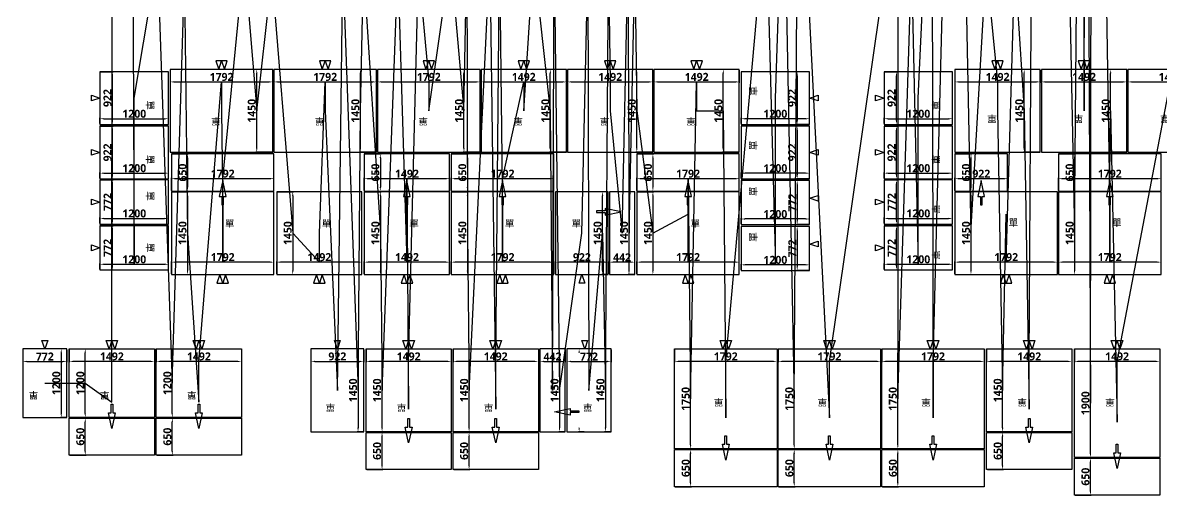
# Model space of a CAD drawing. Header units: millimetres. Extents: x -5961 to 42157, y -1056 to 27874.
# Drawn here: x -5961 to 13947, y -1056 to 7210 of the extents above; entities that cross this region are included whole.
import ezdxf

# ---------------------------------------------------------------- set-up
doc = ezdxf.new("R2010")
doc.units = ezdxf.units.MM
for name, color, linetype in [('ROUTE', 1, 'Continuous'), ('動線', 6, 'Continuous'), ('單層倉', 5, 'Continuous'), ('文字', 7, 'Continuous'), ('標註', 252, 'Continuous')]:
    doc.layers.add(name, color=color, linetype=linetype)
doc.styles.add('新細明體', font='')
doc.styles.add('黑體', font='')
doc.styles.get('新細明體').set_extended_font_data('PMingLiU')
doc.styles.get('黑體').set_extended_font_data('Microsoft JhengHei', bold=True)

msp = doc.modelspace()

# ---------------------------------------------------------------- linework, layer by layer
at = {"layer": 'ROUTE'}
for points in [[(12619, 22045), (12709, 554), (12719, 9140)], [(12519, 17327), (12597, 6175), (12597, 5669), (12619, 13327)], [(12189, 15340), (12432, 3529), (12468, 8194)], [(7299, 12179), (7529, 629), (7581, 8390)], [(6969, 11564), (7199, 2975), (7199, 3262), (7199, 3777), (7199, 4064), (7199, 4579), (7199, 4941), (7199, 5531), (7199, 5893), (7299, 8855)], [(7581, 11564), (8144, 299), (8144, 1286), (9338, 9610)], [(9338, 11282), (9341, 629), (9580, 8194), (9699, 2985), (9699, 3272), (9699, 3787), (9699, 4074), (9699, 4579), (9699, 4941), (9699, 5531), (9699, 5893), (9844, 8994)], [(9942, 8194), (9956, 299), (9956, 1286), (10174, 9610)], [(-1627, 8319), (-1240, 3529), (-775, 3022), (-775, 3529), (-673, 6175), (-673, 5669), (-460, 779), (-364, 8144), (-98, 779), (-58, 5669), (-2, 8144), (292, 3529), (322, 779), (598, 8144), (757, 3022), (757, 3859), (757, 4482), (787, 449), (787, 1286), (960, 8144), (1139, 6175), (1139, 5669), (1519, 8319), (1754, 5669), (1806, 8319), (1814, 3529), (1844, 779), (2206, 8319), (2309, 449), (2309, 1286), (2378, 8319), (2429, 3859), (2429, 3022), (2429, 4482), (2799, 6175), (2799, 5669), (2968, 8319), (3264, 5669), (3303, 779), (3330, 8319), (3425, 779), (3816, 3529), (3920, 8144), (3940, 779), (4178, 3529), (4227, 779), (4282, 8144), (4311, 6175), (4311, 5669), (4518, 3529), (4622, 8144), (4640, 3529), (4744, 8144), (4776, 5669), (5058, 3529), (5673, 3859), (5673, 3022), (5673, 4482), (5717, 629), (5823, 6175), (5823, 5669), (6288, 5669), (6332, 299), (6332, 1286), (6969, 8390)], [(-5575, 904), (-5288, 904), (-4868, 904), (-4403, 574), (-4403, 1286), (-4396, 8319)], [(-4034, 8319), (-4011, 2985), (-4011, 3272), (-4011, 3787), (-4011, 4074), (-4011, 4579), (-4011, 4941), (-4011, 5531), (-4011, 5893), (-3604, 8319), (-3346, 904), (-3139, 7812)], [(-3139, 8319), (-3080, 3529), (-2881, 574), (-2881, 1286), (-2485, 6175), (-2485, 5669), (-2465, 3859), (-2465, 3022), (-2465, 4482), (-2092, 8319), (-1870, 5669), (-1627, 7812)], [(10522, 8194), (10620, 3529), (10884, 8194), (11085, 6175), (11085, 5669), (11173, 779), (11235, 3859), (11235, 3022), (11389, 8194), (11550, 5669), (11638, 449), (11638, 1286), (11676, 8194)], [(12980, 8194), (13047, 3859), (13047, 3022), (13047, 4482), (13062, 5669), (13174, 224), (13174, 1286), (14109, 6175)]]:
    msp.add_lwpolyline(points, dxfattribs=at)
at = {"layer": '動線', "lineweight": -3}
for p, q in [((-2485, 6544), (-2585, 6544)), ((-2585, 6544), (-2535, 6394)), ((-2535, 6394), (-2485, 6544)), ((-2385, 6544), (-2485, 6544)), ((-2485, 6544), (-2435, 6394)), ((-2435, 6394), (-2385, 6544)), ((-673, 6544), (-773, 6544)), ((-773, 6544), (-723, 6394)), ((-723, 6394), (-673, 6544)), ((-573, 6544), (-673, 6544)), ((-673, 6544), (-623, 6394)), ((-623, 6394), (-573, 6544)), ((1139, 6544), (1039, 6544)), ((1039, 6544), (1089, 6394)), ((1089, 6394), (1139, 6544)), ((1239, 6544), (1139, 6544)), ((1139, 6544), (1189, 6394)), ((1189, 6394), (1239, 6544)), ((2799, 6544), (2699, 6544)), ((2699, 6544), (2749, 6394)), ((2749, 6394), (2799, 6544)), ((2899, 6544), (2799, 6544)), ((2799, 6544), (2849, 6394)), ((2849, 6394), (2899, 6544)), ((4311, 6544), (4211, 6544)), ((4211, 6544), (4261, 6394)), ((4261, 6394), (4311, 6544)), ((4411, 6544), (4311, 6544)), ((4311, 6544), (4361, 6394)), ((4361, 6394), (4411, 6544)), ((5823, 6544), (5723, 6544)), ((5723, 6544), (5773, 6394)), ((5773, 6394), (5823, 6544)), ((5923, 6544), (5823, 6544)), ((5823, 6544), (5873, 6394)), ((5873, 6394), (5923, 6544)), ((11085, 6544), (10985, 6544)), ((10985, 6544), (11035, 6394)), ((11035, 6394), (11085, 6544)), ((11185, 6544), (11085, 6544)), ((11085, 6544), (11135, 6394)), ((11135, 6394), (11185, 6544)), ((12597, 6544), (12497, 6544)), ((12497, 6544), (12547, 6394)), ((12547, 6394), (12597, 6544)), ((12697, 6544), (12597, 6544)), ((12597, 6544), (12647, 6394)), ((12647, 6394), (12697, 6544)), ((-4761, 5843), (-4761, 5943)), ((-4761, 5943), (-4611, 5893)), ((-4761, 5843), (-4761, 5943)), ((-4761, 5943), (-4611, 5893)), ((-4611, 5893), (-4761, 5843)), ((-4611, 5893), (-4761, 5843)), ((7799, 5893), (7949, 5943)), ((7799, 5893), (7949, 5943)), ((7949, 5843), (7799, 5893)), ((7949, 5843), (7799, 5893)), ((7949, 5943), (7949, 5843)), ((7949, 5943), (7949, 5843)), ((8949, 5843), (8949, 5943)), ((8949, 5943), (9099, 5893)), ((8949, 5843), (8949, 5943)), ((8949, 5943), (9099, 5893)), ((9099, 5893), (8949, 5843)), ((9099, 5893), (8949, 5843)), ((-4761, 4891), (-4761, 4991)), ((-4761, 4991), (-4611, 4941)), ((-4761, 4891), (-4761, 4991)), ((-4761, 4991), (-4611, 4941)), ((7799, 4941), (7949, 4991)), ((7799, 4941), (7949, 4991)), ((7949, 4991), (7949, 4891)), ((7949, 4991), (7949, 4891)), ((8949, 4891), (8949, 4991)), ((8949, 4991), (9099, 4941)), ((8949, 4891), (8949, 4991)), ((8949, 4991), (9099, 4941)), ((-4611, 4941), (-4761, 4891)), ((-4611, 4941), (-4761, 4891)), ((7949, 4891), (7799, 4941)), ((7949, 4891), (7799, 4941)), ((9099, 4941), (8949, 4891)), ((9099, 4941), (8949, 4891)), ((-2465, 4448), (-2524, 4173)), ((-2406, 4173), (-2465, 4448)), ((757, 4448), (698, 4173)), ((816, 4173), (757, 4448)), ((2429, 4448), (2370, 4173)), ((2488, 4173), (2429, 4448)), ((5673, 4448), (5614, 4173)), ((5732, 4173), (5673, 4448)), ((10800, 4448), (10741, 4173)), ((10859, 4173), (10800, 4448)), ((13047, 4448), (12988, 4173)), ((13106, 4173), (13047, 4448)), ((7799, 4139), (7949, 4189)), ((7799, 4139), (7949, 4189)), ((7949, 4189), (7949, 4089)), ((7949, 4189), (7949, 4089)), ((-4761, 4024), (-4761, 4124)), ((-4761, 4124), (-4611, 4074)), ((-4761, 4024), (-4761, 4124)), ((-4761, 4124), (-4611, 4074)), ((-4611, 4074), (-4761, 4024)), ((-4611, 4074), (-4761, 4024)), ((-2524, 4173), (-2480, 4173)), ((-2480, 4173), (-2480, 4023)), ((-2480, 4023), (-2450, 4023)), ((-2450, 4023), (-2450, 4173)), ((-2450, 4173), (-2406, 4173)), ((698, 4173), (742, 4173)), ((742, 4173), (742, 4023)), ((742, 4023), (772, 4023)), ((772, 4023), (772, 4173)), ((772, 4173), (816, 4173)), ((2370, 4173), (2414, 4173)), ((2414, 4173), (2414, 4023)), ((2414, 4023), (2444, 4023)), ((2444, 4023), (2444, 4173)), ((2444, 4173), (2488, 4173)), ((5614, 4173), (5658, 4173)), ((5658, 4173), (5658, 4023)), ((5658, 4023), (5688, 4023)), ((5688, 4023), (5688, 4173)), ((5688, 4173), (5732, 4173)), ((7949, 4089), (7799, 4139)), ((7949, 4089), (7799, 4139)), ((8949, 4024), (8949, 4124)), ((8949, 4124), (9099, 4074)), ((8949, 4024), (8949, 4124)), ((8949, 4124), (9099, 4074)), ((9099, 4074), (8949, 4024)), ((9099, 4074), (8949, 4024)), ((10741, 4173), (10785, 4173)), ((10785, 4173), (10785, 4023)), ((10785, 4023), (10815, 4023)), ((10815, 4023), (10815, 4173)), ((10815, 4173), (10859, 4173)), ((12988, 4173), (13032, 4173)), ((13032, 4173), (13032, 4023)), ((13032, 4023), (13062, 4023)), ((13062, 4023), (13062, 4173)), ((13062, 4173), (13106, 4173)), ((4222, 3919), (4072, 3919)), ((4072, 3919), (4072, 3889)), ((4072, 3889), (4222, 3889)), ((4497, 3904), (4222, 3962)), ((4222, 3962), (4222, 3919)), ((4222, 3845), (4497, 3904)), ((4222, 3889), (4222, 3845)), ((7799, 3337), (7949, 3387)), ((7799, 3337), (7949, 3387)), ((7949, 3387), (7949, 3287)), ((7949, 3387), (7949, 3287)), ((-4761, 3222), (-4761, 3322)), ((-4761, 3322), (-4611, 3272)), ((-4761, 3222), (-4761, 3322)), ((-4761, 3322), (-4611, 3272)), ((-4611, 3272), (-4761, 3222)), ((-4611, 3272), (-4761, 3222)), ((7949, 3287), (7799, 3337)), ((7949, 3287), (7799, 3337)), ((8949, 3222), (8949, 3322)), ((8949, 3322), (9099, 3272)), ((8949, 3222), (8949, 3322)), ((8949, 3322), (9099, 3272)), ((9099, 3272), (8949, 3222)), ((9099, 3272), (8949, 3222)), ((-2515, 2804), (-2565, 2654)), ((-2465, 2654), (-2515, 2804)), ((-2415, 2804), (-2465, 2654)), ((-2365, 2654), (-2415, 2804)), ((-825, 2804), (-875, 2654)), ((-775, 2654), (-825, 2804)), ((-725, 2804), (-775, 2654)), ((-675, 2654), (-725, 2804)), ((707, 2804), (657, 2654)), ((757, 2654), (707, 2804)), ((807, 2804), (757, 2654)), ((857, 2654), (807, 2804)), ((2379, 2804), (2329, 2654)), ((2429, 2654), (2379, 2804)), ((2479, 2804), (2429, 2654)), ((2529, 2654), (2479, 2804)), ((3766, 2654), (3816, 2804)), ((3766, 2654), (3816, 2804)), ((3816, 2804), (3866, 2654)), ((3816, 2804), (3866, 2654)), ((5623, 2804), (5573, 2654)), ((5673, 2654), (5623, 2804)), ((5723, 2804), (5673, 2654)), ((5773, 2654), (5723, 2804)), ((11185, 2804), (11135, 2654)), ((11235, 2654), (11185, 2804)), ((11285, 2804), (11235, 2654)), ((11335, 2654), (11285, 2804)), ((12997, 2804), (12947, 2654)), ((13047, 2654), (12997, 2804)), ((13097, 2804), (13047, 2654)), ((13147, 2654), (13097, 2804)), ((-2565, 2654), (-2465, 2654)), ((-2465, 2654), (-2365, 2654)), ((-875, 2654), (-775, 2654)), ((-775, 2654), (-675, 2654)), ((657, 2654), (757, 2654)), ((757, 2654), (857, 2654)), ((2329, 2654), (2429, 2654)), ((2429, 2654), (2529, 2654)), ((3866, 2654), (3766, 2654)), ((3866, 2654), (3766, 2654)), ((5573, 2654), (5673, 2654)), ((5673, 2654), (5773, 2654)), ((11135, 2654), (11235, 2654)), ((11235, 2654), (11335, 2654)), ((12947, 2654), (13047, 2654)), ((13047, 2654), (13147, 2654)), ((-5575, 1504), (-5625, 1654)), ((-5625, 1654), (-5525, 1654)), ((-5575, 1504), (-5625, 1654)), ((-5625, 1654), (-5525, 1654)), ((-5525, 1654), (-5575, 1504)), ((-5525, 1654), (-5575, 1504)), ((-4453, 1504), (-4503, 1654)), ((-4503, 1654), (-4403, 1654)), ((-4403, 1654), (-4453, 1504)), ((-4353, 1504), (-4403, 1654)), ((-4403, 1654), (-4303, 1654)), ((-4303, 1654), (-4353, 1504)), ((-2931, 1504), (-2981, 1654)), ((-2981, 1654), (-2881, 1654)), ((-2881, 1654), (-2931, 1504)), ((-2831, 1504), (-2881, 1654)), ((-2881, 1654), (-2781, 1654)), ((-2781, 1654), (-2831, 1504)), ((-460, 1504), (-510, 1654)), ((-510, 1654), (-410, 1654)), ((-460, 1504), (-510, 1654)), ((-510, 1654), (-410, 1654)), ((-410, 1654), (-460, 1504)), ((-410, 1654), (-460, 1504)), ((737, 1504), (687, 1654)), ((687, 1654), (787, 1654)), ((787, 1654), (737, 1504)), ((837, 1504), (787, 1654)), ((787, 1654), (887, 1654)), ((887, 1654), (837, 1504)), ((2259, 1504), (2209, 1654)), ((2209, 1654), (2309, 1654)), ((2309, 1654), (2259, 1504)), ((2359, 1504), (2309, 1654)), ((2309, 1654), (2409, 1654)), ((2409, 1654), (2359, 1504)), ((3865, 1504), (3815, 1654)), ((3815, 1654), (3915, 1654)), ((3865, 1504), (3815, 1654)), ((3815, 1654), (3915, 1654)), ((3915, 1654), (3865, 1504)), ((3915, 1654), (3865, 1504)), ((6282, 1504), (6232, 1654)), ((6232, 1654), (6332, 1654)), ((6332, 1654), (6282, 1504)), ((6382, 1504), (6332, 1654)), ((6332, 1654), (6432, 1654)), ((6432, 1654), (6382, 1504)), ((8094, 1504), (8044, 1654)), ((8044, 1654), (8144, 1654)), ((8144, 1654), (8094, 1504)), ((8194, 1504), (8144, 1654)), ((8144, 1654), (8244, 1654)), ((8244, 1654), (8194, 1504)), ((9906, 1504), (9856, 1654)), ((9856, 1654), (9956, 1654)), ((9956, 1654), (9906, 1504)), ((10006, 1504), (9956, 1654)), ((9956, 1654), (10056, 1654)), ((10056, 1654), (10006, 1504)), ((11588, 1504), (11538, 1654)), ((11538, 1654), (11638, 1654)), ((11638, 1654), (11588, 1504)), ((11688, 1504), (11638, 1654)), ((11638, 1654), (11738, 1654)), ((11738, 1654), (11688, 1504)), ((13124, 1504), (13074, 1654)), ((13074, 1654), (13174, 1654)), ((13174, 1654), (13124, 1504)), ((13224, 1504), (13174, 1654)), ((13174, 1654), (13274, 1654)), ((13274, 1654), (13224, 1504)), ((-4418, 385), (-4418, 535)), ((-4418, 535), (-4388, 535)), ((-4388, 535), (-4388, 385)), ((-2896, 385), (-2896, 535)), ((-2896, 535), (-2866, 535)), ((-2866, 535), (-2866, 385)), ((3335, 404), (3610, 463)), ((3610, 345), (3335, 404)), ((3610, 463), (3610, 419)), ((3610, 419), (3760, 419)), ((3760, 419), (3760, 389)), ((-4403, 110), (-4462, 385)), ((-4462, 385), (-4418, 385)), ((-4344, 385), (-4403, 110)), ((-4388, 385), (-4344, 385)), ((-2881, 110), (-2940, 385)), ((-2940, 385), (-2896, 385)), ((-2822, 385), (-2881, 110)), ((-2866, 385), (-2822, 385)), ((772, 135), (772, 285)), ((772, 285), (802, 285)), ((802, 285), (802, 135)), ((2294, 135), (2294, 285)), ((2294, 285), (2324, 285)), ((2324, 285), (2324, 135)), ((3760, 389), (3610, 389)), ((3610, 389), (3610, 345)), ((11623, 135), (11623, 285)), ((11623, 285), (11653, 285)), ((11653, 285), (11653, 135)), ((787, -140), (728, 135)), ((728, 135), (772, 135)), ((846, 135), (787, -140)), ((802, 135), (846, 135)), ((2309, -140), (2250, 135)), ((2250, 135), (2294, 135)), ((2368, 135), (2309, -140)), ((2324, 135), (2368, 135)), ((11638, -140), (11580, 135)), ((11580, 135), (11623, 135)), ((11697, 135), (11638, -140)), ((11653, 135), (11697, 135)), ((6332, -440), (6274, -165)), ((6274, -165), (6317, -165)), ((6317, -165), (6317, -15)), ((6317, -15), (6347, -15)), ((6391, -165), (6332, -440)), ((6347, -15), (6347, -165)), ((6347, -165), (6391, -165)), ((8144, -440), (8086, -165)), ((8086, -165), (8129, -165)), ((8129, -165), (8129, -15)), ((8129, -15), (8159, -15)), ((8203, -165), (8144, -440)), ((8159, -15), (8159, -165)), ((8159, -165), (8203, -165)), ((9956, -440), (9898, -165)), ((9898, -165), (9941, -165)), ((9941, -165), (9941, -15)), ((9941, -15), (9971, -15)), ((10015, -165), (9956, -440)), ((9971, -15), (9971, -165)), ((9971, -165), (10015, -165)), ((13159, -315), (13159, -165)), ((13159, -165), (13189, -165)), ((13189, -165), (13189, -315)), ((13174, -590), (13115, -315)), ((13115, -315), (13159, -315)), ((13233, -315), (13174, -590)), ((13189, -315), (13233, -315))]:
    msp.add_line(p, q, dxfattribs=at)
at = {"layer": '單層倉'}
for p, q in [((-1589, 6394), (-3381, 6394)), ((-3381, 6394), (-3381, 4944)), ((-1589, 4944), (-1589, 6394)), ((223, 6394), (-1569, 6394)), ((-1569, 6394), (-1569, 4944)), ((223, 4944), (223, 6394)), ((2035, 6394), (243, 6394)), ((243, 6394), (243, 4944)), ((2035, 4944), (2035, 6394)), ((3545, 6394), (2053, 6394)), ((2053, 6394), (2053, 4944)), ((3545, 4944), (3545, 6394)), ((5057, 6394), (3565, 6394)), ((3565, 6394), (3565, 4944)), ((5057, 4944), (5057, 6394)), ((6569, 6394), (5077, 6394)), ((5077, 6394), (5077, 4944)), ((6569, 4944), (6569, 6394)), ((11831, 6394), (10339, 6394)), ((10339, 6394), (10339, 4944)), ((11831, 4944), (11831, 6394)), ((13343, 6394), (11851, 6394)), ((11851, 6394), (11851, 4944)), ((13343, 4944), (13343, 6394)), ((14855, 6394), (13363, 6394)), ((13363, 6394), (13363, 4944)), ((-4611, 6354), (-4611, 5432)), ((-3411, 6354), (-4611, 6354)), ((-3411, 5432), (-3411, 6354)), ((7799, 6354), (6599, 6354)), ((6599, 6354), (6599, 5432)), ((7799, 5432), (7799, 6354)), ((9099, 6354), (9099, 5432)), ((10299, 6354), (9099, 6354)), ((10299, 5432), (10299, 6354)), ((-4611, 5432), (-3411, 5432)), ((-4611, 5402), (-4611, 4480)), ((-3411, 5402), (-4611, 5402)), ((-3411, 4480), (-3411, 5402)), ((6599, 5432), (7799, 5432)), ((7799, 5402), (6599, 5402)), ((6599, 5402), (6599, 4480)), ((7799, 4480), (7799, 5402)), ((9099, 5432), (10299, 5432)), ((9099, 5402), (9099, 4480)), ((10299, 5402), (9099, 5402)), ((10299, 4480), (10299, 5402)), ((-3381, 4944), (-1589, 4944)), ((-1569, 4914), (-3361, 4914)), ((-3361, 4914), (-3361, 4264)), ((-1569, 4944), (223, 4944)), ((-1569, 4264), (-1569, 4914)), ((1503, 4914), (11, 4914)), ((11, 4914), (11, 4264)), ((243, 4944), (2035, 4944)), ((1503, 4264), (1503, 4914)), ((3325, 4914), (1533, 4914)), ((1533, 4914), (1533, 4264)), ((2053, 4944), (3545, 4944)), ((3325, 4264), (3325, 4914)), ((3565, 4944), (5057, 4944)), ((6569, 4914), (4777, 4914)), ((4777, 4914), (4777, 4264)), ((5077, 4944), (6569, 4944)), ((6569, 4264), (6569, 4914)), ((10339, 4944), (11831, 4944)), ((11261, 4914), (10339, 4914)), ((10339, 4914), (10339, 4264)), ((11261, 4264), (11261, 4914)), ((11851, 4944), (13343, 4944)), ((13943, 4914), (12151, 4914)), ((12151, 4914), (12151, 4264)), ((13363, 4944), (14855, 4944)), ((13943, 4264), (13943, 4914)), ((-4611, 4480), (-3411, 4480)), ((-4611, 4460), (-4611, 3688)), ((-3411, 4460), (-4611, 4460)), ((-3411, 3688), (-3411, 4460)), ((6599, 4480), (7799, 4480)), ((7799, 4450), (6599, 4450)), ((6599, 4450), (6599, 3678)), ((7799, 3678), (7799, 4450)), ((9099, 4480), (10299, 4480)), ((9099, 4460), (9099, 3688)), ((10299, 4460), (9099, 4460)), ((10299, 3688), (10299, 4460)), ((-3361, 4264), (-1569, 4264)), ((-1569, 4254), (-3361, 4254)), ((-3361, 4254), (-3361, 2804)), ((-1569, 2804), (-1569, 4254)), ((-29, 4254), (-1521, 4254)), ((-1521, 4254), (-1521, 2804)), ((-29, 2804), (-29, 4254)), ((11, 4264), (1503, 4264)), ((1503, 4254), (11, 4254)), ((11, 4254), (11, 2804)), ((1503, 2804), (1503, 4254)), ((1533, 4264), (3325, 4264)), ((3325, 4254), (1533, 4254)), ((1533, 4254), (1533, 2804)), ((3325, 2804), (3325, 4254)), ((4277, 4254), (3355, 4254)), ((3355, 4254), (3355, 2804)), ((4277, 2804), (4277, 4254)), ((4739, 4254), (4297, 4254)), ((4297, 4254), (4297, 2804)), ((4739, 2804), (4739, 4254)), ((4777, 4264), (6569, 4264)), ((6569, 4254), (4777, 4254)), ((4777, 4254), (4777, 2804)), ((6569, 2804), (6569, 4254)), ((10339, 4264), (11261, 4264)), ((12131, 4254), (10339, 4254)), ((10339, 4254), (10339, 2804)), ((12131, 2804), (12131, 4254)), ((12151, 4264), (13943, 4264)), ((13943, 4254), (12151, 4254)), ((12151, 4254), (12151, 2804)), ((13943, 2804), (13943, 4254)), ((-4611, 3688), (-3411, 3688)), ((-4611, 3658), (-4611, 2886)), ((-3411, 3658), (-4611, 3658)), ((-3411, 2886), (-3411, 3658)), ((6599, 3678), (7799, 3678)), ((7799, 3648), (6599, 3648)), ((6599, 3648), (6599, 2876)), ((7799, 2876), (7799, 3648)), ((9099, 3688), (10299, 3688)), ((9099, 3658), (9099, 2886)), ((10299, 3658), (9099, 3658)), ((10299, 2886), (10299, 3658)), ((-4611, 2886), (-3411, 2886)), ((-3361, 2804), (-1569, 2804)), ((-1521, 2804), (-29, 2804)), ((11, 2804), (1503, 2804)), ((1533, 2804), (3325, 2804)), ((3355, 2804), (4277, 2804)), ((4297, 2804), (4739, 2804)), ((4777, 2804), (6569, 2804)), ((6599, 2876), (7799, 2876)), ((9099, 2886), (10299, 2886)), ((10339, 2804), (12131, 2804)), ((12151, 2804), (13943, 2804)), ((-5189, 1504), (-5961, 1504)), ((-5961, 1504), (-5961, 304)), ((-5189, 304), (-5189, 1504)), ((-5149, 1504), (-3657, 1504)), ((-5149, 304), (-5149, 1504)), ((-3657, 1504), (-3657, 304)), ((-3627, 1504), (-2135, 1504)), ((-3627, 304), (-3627, 1504)), ((-2135, 1504), (-2135, 304)), ((1, 1504), (-921, 1504)), ((-921, 1504), (-921, 54)), ((1, 54), (1, 1504)), ((41, 1504), (1533, 1504)), ((41, 54), (41, 1504)), ((1533, 1504), (1533, 54)), ((1563, 1504), (3055, 1504)), ((1563, 54), (1563, 1504)), ((3055, 1504), (3055, 54)), ((3524, 1504), (3082, 1504)), ((3082, 1504), (3082, 54)), ((3524, 54), (3524, 1504)), ((4326, 1504), (3554, 1504)), ((3554, 1504), (3554, 54)), ((4326, 54), (4326, 1504)), ((5436, 1504), (7228, 1504)), ((5436, -246), (5436, 1504)), ((7228, 1504), (7228, -246)), ((7248, 1504), (9040, 1504)), ((7248, -246), (7248, 1504)), ((9040, 1504), (9040, -246)), ((9060, 1504), (10852, 1504)), ((9060, -246), (9060, 1504)), ((10852, 1504), (10852, -246)), ((10892, 1504), (12384, 1504)), ((10892, 54), (10892, 1504)), ((12384, 1504), (12384, 54)), ((12428, 1504), (13920, 1504)), ((12428, -396), (12428, 1504)), ((13920, 1504), (13920, -396)), ((-5961, 304), (-5189, 304)), ((-3657, 304), (-5149, 304)), ((-5149, 294), (-3657, 294)), ((-5149, -356), (-5149, 294)), ((-3657, 294), (-3657, -356)), ((-2135, 304), (-3627, 304)), ((-3627, 294), (-2135, 294)), ((-3627, -356), (-3627, 294)), ((-2135, 294), (-2135, -356)), ((-921, 54), (1, 54)), ((1533, 54), (41, 54)), ((41, 44), (1533, 44)), ((41, -606), (41, 44)), ((1533, 44), (1533, -606)), ((3055, 54), (1563, 54)), ((1563, 44), (3055, 44)), ((1563, -606), (1563, 44)), ((3055, 44), (3055, -606)), ((3082, 54), (3524, 54)), ((3554, 54), (4326, 54)), ((12384, 54), (10892, 54)), ((10892, 44), (12384, 44)), ((10892, -606), (10892, 44)), ((12384, 44), (12384, -606)), ((-3657, -356), (-5149, -356)), ((-2135, -356), (-3627, -356)), ((7228, -246), (5436, -246)), ((5436, -256), (7228, -256)), ((5436, -906), (5436, -256)), ((7228, -256), (7228, -906)), ((9040, -246), (7248, -246)), ((7248, -256), (9040, -256)), ((7248, -906), (7248, -256)), ((9040, -256), (9040, -906)), ((10852, -246), (9060, -246)), ((9060, -256), (10852, -256)), ((9060, -906), (9060, -256)), ((10852, -256), (10852, -906)), ((13920, -396), (12428, -396)), ((12428, -406), (13920, -406)), ((12428, -1056), (12428, -406)), ((13920, -406), (13920, -1056)), ((1533, -606), (41, -606)), ((3055, -606), (1563, -606)), ((12384, -606), (10892, -606)), ((7228, -906), (5436, -906)), ((9040, -906), (7248, -906)), ((10852, -906), (9060, -906)), ((13920, -1056), (12428, -1056))]:
    msp.add_line(p, q, dxfattribs=at)
at = {"layer": '標註', "color": 251}
for p, q in [((-3381, 6380), (-3381, 6161)), ((-1603, 6394), (-1884, 6394)), ((-1589, 6380), (-1589, 6161)), ((-1569, 6380), (-1569, 6161)), ((209, 6394), (-72, 6394)), ((223, 6380), (223, 6161)), ((243, 6380), (243, 6161)), ((2021, 6394), (1740, 6394)), ((2035, 6380), (2035, 6161)), ((2053, 6380), (2053, 6161)), ((3531, 6394), (3250, 6394)), ((3545, 6380), (3545, 6161)), ((3565, 6380), (3565, 6161)), ((5043, 6394), (4762, 6394)), ((5057, 6380), (5057, 6161)), ((5077, 6380), (5077, 6161)), ((6555, 6394), (6274, 6394)), ((6569, 6380), (6569, 6161)), ((10339, 6380), (10339, 6161)), ((11817, 6394), (11536, 6394)), ((11831, 6380), (11831, 6161)), ((11851, 6380), (11851, 6161)), ((13329, 6394), (13048, 6394)), ((13343, 6380), (13343, 6161)), ((13363, 6380), (13363, 6161)), ((-4597, 6354), (-4378, 6354)), ((-4597, 6354), (-4378, 6354)), ((-4392, 5502), (-4392, 6284)), ((-4392, 5502), (-4392, 6284)), ((-3311, 6175), (-1659, 6175)), ((-1870, 5014), (-1870, 6324)), ((-1499, 6175), (153, 6175)), ((-58, 5014), (-58, 6324)), ((313, 6175), (1965, 6175)), ((1754, 5014), (1754, 6324)), ((2123, 6175), (3475, 6175)), ((3264, 5014), (3264, 6324)), ((3635, 6175), (4987, 6175)), ((4776, 5014), (4776, 6324)), ((5147, 6175), (6499, 6175)), ((6288, 5014), (6288, 6324)), ((7785, 6354), (7567, 6354)), ((7785, 6354), (7567, 6354)), ((7581, 6284), (7581, 5502)), ((7581, 6284), (7581, 5502)), ((9113, 6354), (9332, 6354)), ((9113, 6354), (9332, 6354)), ((9318, 5502), (9318, 6284)), ((9318, 5502), (9318, 6284)), ((10409, 6175), (11761, 6175)), ((11550, 5014), (11550, 6324)), ((11921, 6175), (13273, 6175)), ((13062, 5014), (13062, 6324)), ((13433, 6175), (14785, 6175)), ((-4611, 5446), (-4611, 5545)), ((-4597, 5432), (-4378, 5432)), ((-4597, 5432), (-4378, 5432)), ((-4597, 5402), (-4378, 5402)), ((-4597, 5402), (-4378, 5402)), ((-4541, 5531), (-3481, 5531)), ((-3411, 5446), (-3411, 5545)), ((6599, 5446), (6599, 5545)), ((6599, 5446), (6599, 5545)), ((7729, 5531), (6669, 5531)), ((7729, 5531), (6669, 5531)), ((7785, 5432), (7567, 5432)), ((7785, 5432), (7567, 5432)), ((7785, 5402), (7567, 5402)), ((7785, 5402), (7567, 5402)), ((7799, 5446), (7799, 5545)), ((7799, 5446), (7799, 5545)), ((9099, 5446), (9099, 5545)), ((9113, 5432), (9332, 5432)), ((9113, 5432), (9332, 5432)), ((9113, 5402), (9332, 5402)), ((9113, 5402), (9332, 5402)), ((9169, 5531), (10229, 5531)), ((10299, 5446), (10299, 5545)), ((-4392, 4550), (-4392, 5332)), ((-4392, 4550), (-4392, 5332)), ((7581, 5332), (7581, 4550)), ((7581, 5332), (7581, 4550)), ((9318, 4550), (9318, 5332)), ((9318, 4550), (9318, 5332)), ((-3347, 4914), (-3066, 4914)), ((-3080, 4844), (-3080, 4334)), ((-1603, 4944), (-1884, 4944)), ((209, 4944), (-72, 4944)), ((25, 4914), (306, 4914)), ((292, 4844), (292, 4334)), ((1547, 4914), (1828, 4914)), ((2021, 4944), (1740, 4944)), ((1814, 4844), (1814, 4334)), ((3531, 4944), (3250, 4944)), ((5043, 4944), (4762, 4944)), ((4791, 4914), (5072, 4914)), ((5058, 4844), (5058, 4334)), ((6555, 4944), (6274, 4944)), ((10353, 4914), (10634, 4914)), ((10620, 4844), (10620, 4334)), ((11817, 4944), (11536, 4944)), ((12165, 4914), (12446, 4914)), ((12432, 4844), (12432, 4334)), ((13329, 4944), (13048, 4944)), ((-4611, 4494), (-4611, 4593)), ((-4541, 4579), (-3481, 4579)), ((-3411, 4494), (-3411, 4593)), ((6599, 4494), (6599, 4593)), ((6599, 4494), (6599, 4593)), ((7729, 4579), (6669, 4579)), ((7729, 4579), (6669, 4579)), ((7799, 4494), (7799, 4593)), ((7799, 4494), (7799, 4593)), ((9099, 4494), (9099, 4593)), ((9169, 4579), (10229, 4579)), ((10299, 4494), (10299, 4593)), ((-4597, 4480), (-4378, 4480)), ((-4597, 4480), (-4378, 4480)), ((-4597, 4460), (-4378, 4460)), ((-4597, 4460), (-4378, 4460)), ((-4392, 3758), (-4392, 4390)), ((-4392, 3758), (-4392, 4390)), ((-3361, 4278), (-3361, 4496)), ((-1639, 4482), (-3291, 4482)), ((-1569, 4278), (-1569, 4496)), ((11, 4278), (11, 4496)), ((1433, 4482), (81, 4482)), ((1503, 4278), (1503, 4496)), ((1533, 4278), (1533, 4496)), ((3255, 4482), (1603, 4482)), ((3325, 4278), (3325, 4496)), ((4777, 4278), (4777, 4496)), ((6499, 4482), (4847, 4482)), ((6569, 4278), (6569, 4496)), ((7785, 4480), (7567, 4480)), ((7785, 4480), (7567, 4480)), ((7785, 4450), (7567, 4450)), ((7785, 4450), (7567, 4450)), ((9113, 4480), (9332, 4480)), ((9113, 4480), (9332, 4480)), ((9113, 4460), (9332, 4460)), ((9113, 4460), (9332, 4460)), ((9318, 3758), (9318, 4390)), ((9318, 3758), (9318, 4390)), ((10339, 4278), (10339, 4496)), ((11191, 4482), (10409, 4482)), ((11261, 4278), (11261, 4496)), ((12151, 4278), (12151, 4496)), ((13873, 4482), (12221, 4482)), ((13943, 4278), (13943, 4496)), ((-3347, 4264), (-3066, 4264)), ((-3347, 4254), (-3066, 4254)), ((-3080, 4184), (-3080, 2874)), ((-1507, 4254), (-1226, 4254)), ((-1240, 4184), (-1240, 2874)), ((25, 4264), (306, 4264)), ((25, 4254), (306, 4254)), ((292, 4184), (292, 2874)), ((1547, 4264), (1828, 4264)), ((1547, 4254), (1828, 4254)), ((1814, 4184), (1814, 2874)), ((4263, 4254), (4164, 4254)), ((4178, 2874), (4178, 4184)), ((4725, 4254), (4626, 4254)), ((4640, 2874), (4640, 4184)), ((4791, 4264), (5072, 4264)), ((4791, 4254), (5072, 4254)), ((5058, 4184), (5058, 2874)), ((7581, 4380), (7581, 3748)), ((7581, 4380), (7581, 3748)), ((10353, 4264), (10634, 4264)), ((10353, 4254), (10634, 4254)), ((10620, 4184), (10620, 2874)), ((12165, 4264), (12446, 4264)), ((12165, 4254), (12446, 4254)), ((12432, 4184), (12432, 2874)), ((-4611, 3702), (-4611, 3801)), ((-4541, 3787), (-3481, 3787)), ((-3411, 3702), (-3411, 3801)), ((6599, 3692), (6599, 3791)), ((6599, 3692), (6599, 3791)), ((7799, 3692), (7799, 3791)), ((7799, 3692), (7799, 3791)), ((9099, 3702), (9099, 3801)), ((9169, 3787), (10229, 3787)), ((10299, 3702), (10299, 3801)), ((-4597, 3688), (-4378, 3688)), ((-4597, 3688), (-4378, 3688)), ((-4597, 3658), (-4378, 3658)), ((-4597, 3658), (-4378, 3658)), ((-4392, 2956), (-4392, 3588)), ((-4392, 2956), (-4392, 3588)), ((7729, 3777), (6669, 3777)), ((7729, 3777), (6669, 3777)), ((7785, 3678), (7567, 3678)), ((7785, 3678), (7567, 3678)), ((7785, 3648), (7567, 3648)), ((7785, 3648), (7567, 3648)), ((9113, 3688), (9332, 3688)), ((9113, 3688), (9332, 3688)), ((9113, 3658), (9332, 3658)), ((9113, 3658), (9332, 3658)), ((9318, 2956), (9318, 3588)), ((9318, 2956), (9318, 3588)), ((7581, 3578), (7581, 2946)), ((7581, 3578), (7581, 2946)), ((-4611, 2900), (-4611, 2999)), ((-3411, 2900), (-3411, 2999)), ((-3361, 2818), (-3361, 3036)), ((-1639, 3022), (-3291, 3022)), ((-1569, 2818), (-1569, 3036)), ((-1521, 2818), (-1521, 3036)), ((-99, 3022), (-1451, 3022)), ((-29, 2818), (-29, 3036)), ((11, 2818), (11, 3036)), ((1433, 3022), (81, 3022)), ((1503, 2818), (1503, 3036)), ((1533, 2818), (1533, 3036)), ((3255, 3022), (1603, 3022)), ((3325, 2818), (3325, 3036)), ((3355, 2818), (3355, 3036)), ((3355, 2818), (3355, 3036)), ((4207, 3022), (3425, 3022)), ((4207, 3022), (3425, 3022)), ((4277, 2818), (4277, 3036)), ((4277, 2818), (4277, 3036)), ((4297, 2818), (4297, 3036)), ((4297, 2818), (4297, 3036)), ((4669, 3022), (4367, 3022)), ((4669, 3022), (4367, 3022)), ((4739, 2818), (4739, 3036)), ((4739, 2818), (4739, 3036)), ((4777, 2818), (4777, 3036)), ((6499, 3022), (4847, 3022)), ((6569, 2818), (6569, 3036)), ((6599, 2890), (6599, 2989)), ((6599, 2890), (6599, 2989)), ((7799, 2890), (7799, 2989)), ((7799, 2890), (7799, 2989)), ((9099, 2900), (9099, 2999)), ((10299, 2900), (10299, 2999)), ((10339, 2818), (10339, 3036)), ((12061, 3022), (10409, 3022)), ((12131, 2818), (12131, 3036)), ((12151, 2818), (12151, 3036)), ((13873, 3022), (12221, 3022)), ((13943, 2818), (13943, 3036)), ((-4597, 2886), (-4378, 2886)), ((-4597, 2886), (-4378, 2886)), ((-4541, 2985), (-3481, 2985)), ((-3347, 2804), (-3066, 2804)), ((-1507, 2804), (-1226, 2804)), ((25, 2804), (306, 2804)), ((1547, 2804), (1828, 2804)), ((4263, 2804), (4164, 2804)), ((4725, 2804), (4626, 2804)), ((4791, 2804), (5072, 2804)), ((7729, 2975), (6669, 2975)), ((7729, 2975), (6669, 2975)), ((7785, 2876), (7567, 2876)), ((7785, 2876), (7567, 2876)), ((9113, 2886), (9332, 2886)), ((9113, 2886), (9332, 2886)), ((9169, 2985), (10229, 2985)), ((10353, 2804), (10634, 2804)), ((12165, 2804), (12446, 2804)), ((-5961, 1490), (-5961, 1272)), ((-5961, 1490), (-5961, 1272)), ((-5203, 1504), (-5302, 1504)), ((-5203, 1504), (-5302, 1504)), ((-5288, 1434), (-5288, 374)), ((-5288, 1434), (-5288, 374)), ((-5189, 1490), (-5189, 1272)), ((-5189, 1490), (-5189, 1272)), ((-5149, 1490), (-5149, 1272)), ((-5135, 1504), (-4854, 1504)), ((-4868, 374), (-4868, 1434)), ((-3657, 1490), (-3657, 1272)), ((-3627, 1490), (-3627, 1272)), ((-3613, 1504), (-3332, 1504)), ((-3346, 374), (-3346, 1434)), ((-2135, 1490), (-2135, 1272)), ((-921, 1490), (-921, 1272)), ((-921, 1490), (-921, 1272)), ((-13, 1504), (-112, 1504)), ((-13, 1504), (-112, 1504)), ((-98, 1434), (-98, 124)), ((-98, 1434), (-98, 124)), ((1, 1490), (1, 1272)), ((1, 1490), (1, 1272)), ((41, 1490), (41, 1272)), ((55, 1504), (336, 1504)), ((322, 124), (322, 1434)), ((1533, 1490), (1533, 1272)), ((1563, 1490), (1563, 1272)), ((1577, 1504), (1858, 1504)), ((1844, 124), (1844, 1434)), ((3055, 1490), (3055, 1272)), ((3082, 1490), (3082, 1272)), ((3082, 1490), (3082, 1272)), ((3510, 1504), (3411, 1504)), ((3425, 1434), (3425, 124)), ((3524, 1490), (3524, 1272)), ((3524, 1490), (3524, 1272)), ((3554, 1490), (3554, 1272)), ((3554, 1490), (3554, 1272)), ((3853, 1504), (3754, 1504)), ((4312, 1504), (4213, 1504)), ((4312, 1504), (4213, 1504)), ((4227, 1434), (4227, 124)), ((4227, 1434), (4227, 124)), ((4326, 1490), (4326, 1272)), ((4326, 1490), (4326, 1272)), ((5436, 1490), (5436, 1272)), ((5450, 1504), (5731, 1504)), ((5717, -176), (5717, 1434)), ((7228, 1490), (7228, 1272)), ((7248, 1490), (7248, 1272)), ((7262, 1504), (7543, 1504)), ((7529, -176), (7529, 1434)), ((9040, 1490), (9040, 1272)), ((9060, 1490), (9060, 1272)), ((9074, 1504), (9355, 1504)), ((9341, -176), (9341, 1434)), ((10852, 1490), (10852, 1272)), ((10892, 1490), (10892, 1272)), ((10906, 1504), (11187, 1504)), ((11173, 124), (11173, 1434)), ((12384, 1490), (12384, 1272)), ((12428, 1490), (12428, 1272)), ((12442, 1504), (12723, 1504)), ((12709, -326), (12709, 1434)), ((13920, 1490), (13920, 1272)), ((-5891, 1286), (-5259, 1286)), ((-5891, 1286), (-5259, 1286)), ((-3727, 1286), (-5079, 1286)), ((-2205, 1286), (-3557, 1286)), ((-851, 1286), (-69, 1286)), ((-851, 1286), (-69, 1286)), ((1463, 1286), (111, 1286)), ((2985, 1286), (1633, 1286)), ((3152, 1286), (3454, 1286)), ((3152, 1286), (3454, 1286)), ((3624, 1286), (4256, 1286)), ((3624, 1286), (4256, 1286)), ((7158, 1286), (5506, 1286)), ((8970, 1286), (7318, 1286)), ((10782, 1286), (9130, 1286)), ((12314, 1286), (10962, 1286)), ((13850, 1286), (12498, 1286)), ((-5203, 304), (-5302, 304)), ((-5203, 304), (-5302, 304)), ((-5135, 304), (-4854, 304)), ((-5135, 294), (-4854, 294)), ((-4868, -286), (-4868, 224)), ((-3613, 304), (-3332, 304)), ((-3613, 294), (-3332, 294)), ((-3346, -286), (-3346, 224)), ((-13, 54), (-112, 54)), ((-13, 54), (-112, 54)), ((55, 54), (336, 54)), ((55, 44), (336, 44)), ((1577, 54), (1858, 54)), ((1577, 44), (1858, 44)), ((3510, 54), (3411, 54)), ((3853, 54), (3754, 54)), ((4312, 54), (4213, 54)), ((4312, 54), (4213, 54)), ((10906, 54), (11187, 54)), ((10906, 44), (11187, 44)), ((322, -536), (322, -26)), ((1844, -536), (1844, -26)), ((11173, -536), (11173, -26)), ((-5135, -356), (-4854, -356)), ((-3613, -356), (-3332, -356)), ((5450, -246), (5731, -246)), ((5450, -256), (5731, -256)), ((5717, -836), (5717, -326)), ((7262, -246), (7543, -246)), ((7262, -256), (7543, -256)), ((7529, -836), (7529, -326)), ((9074, -246), (9355, -246)), ((9074, -256), (9355, -256)), ((9341, -836), (9341, -326)), ((12442, -396), (12723, -396)), ((12442, -406), (12723, -406)), ((12709, -986), (12709, -476)), ((55, -606), (336, -606)), ((1577, -606), (1858, -606)), ((10906, -606), (11187, -606)), ((5450, -906), (5731, -906)), ((7262, -906), (7543, -906)), ((9074, -906), (9355, -906)), ((12442, -1056), (12723, -1056))]:
    msp.add_line(p, q, dxfattribs=at)
for points in [[(-1881, 6324), (-1858, 6324), (-1870, 6394)], [(-69, 6324), (-46, 6324), (-58, 6394)], [(1743, 6324), (1766, 6324), (1754, 6394)], [(3253, 6324), (3276, 6324), (3264, 6394)], [(4765, 6324), (4788, 6324), (4776, 6394)], [(6277, 6324), (6300, 6324), (6288, 6394)], [(11539, 6324), (11562, 6324), (11550, 6394)], [(13051, 6324), (13074, 6324), (13062, 6394)], [(-4404, 6284), (-4381, 6284), (-4392, 6354)], [(-4404, 6284), (-4381, 6284), (-4392, 6354)], [(-3311, 6187), (-3311, 6163), (-3381, 6175)], [(-1659, 6187), (-1659, 6163), (-1589, 6175)], [(-1499, 6187), (-1499, 6163), (-1569, 6175)], [(153, 6187), (153, 6163), (223, 6175)], [(313, 6187), (313, 6163), (243, 6175)], [(1965, 6187), (1965, 6163), (2035, 6175)], [(2123, 6187), (2123, 6163), (2053, 6175)], [(3475, 6187), (3475, 6163), (3545, 6175)], [(3635, 6187), (3635, 6163), (3565, 6175)], [(4987, 6187), (4987, 6163), (5057, 6175)], [(5147, 6187), (5147, 6163), (5077, 6175)], [(6499, 6187), (6499, 6163), (6569, 6175)], [(7569, 6284), (7592, 6284), (7581, 6354)], [(7569, 6284), (7592, 6284), (7581, 6354)], [(9306, 6284), (9329, 6284), (9318, 6354)], [(9306, 6284), (9329, 6284), (9318, 6354)], [(10409, 6187), (10409, 6163), (10339, 6175)], [(11761, 6187), (11761, 6163), (11831, 6175)], [(11921, 6187), (11921, 6163), (11851, 6175)], [(13273, 6187), (13273, 6163), (13343, 6175)], [(13433, 6187), (13433, 6163), (13363, 6175)], [(-4541, 5542), (-4541, 5519), (-4611, 5531)], [(-4404, 5502), (-4381, 5502), (-4392, 5432)], [(-4404, 5502), (-4381, 5502), (-4392, 5432)], [(-4404, 5332), (-4381, 5332), (-4392, 5402)], [(-4404, 5332), (-4381, 5332), (-4392, 5402)], [(-3481, 5542), (-3481, 5519), (-3411, 5531)], [(6669, 5542), (6669, 5519), (6599, 5531)], [(6669, 5542), (6669, 5519), (6599, 5531)], [(7569, 5502), (7592, 5502), (7581, 5432)], [(7569, 5502), (7592, 5502), (7581, 5432)], [(7569, 5332), (7592, 5332), (7581, 5402)], [(7569, 5332), (7592, 5332), (7581, 5402)], [(7729, 5542), (7729, 5519), (7799, 5531)], [(7729, 5542), (7729, 5519), (7799, 5531)], [(9169, 5542), (9169, 5519), (9099, 5531)], [(9306, 5502), (9329, 5502), (9318, 5432)], [(9306, 5502), (9329, 5502), (9318, 5432)], [(9306, 5332), (9329, 5332), (9318, 5402)], [(9306, 5332), (9329, 5332), (9318, 5402)], [(10229, 5542), (10229, 5519), (10299, 5531)], [(-1881, 5014), (-1858, 5014), (-1870, 4944)], [(-69, 5014), (-46, 5014), (-58, 4944)], [(1743, 5014), (1766, 5014), (1754, 4944)], [(3253, 5014), (3276, 5014), (3264, 4944)], [(4765, 5014), (4788, 5014), (4776, 4944)], [(6277, 5014), (6300, 5014), (6288, 4944)], [(11539, 5014), (11562, 5014), (11550, 4944)], [(13051, 5014), (13074, 5014), (13062, 4944)], [(-3092, 4844), (-3069, 4844), (-3080, 4914)], [(280, 4844), (303, 4844), (292, 4914)], [(1802, 4844), (1825, 4844), (1814, 4914)], [(5046, 4844), (5069, 4844), (5058, 4914)], [(10608, 4844), (10631, 4844), (10620, 4914)], [(12420, 4844), (12443, 4844), (12432, 4914)], [(-4541, 4590), (-4541, 4567), (-4611, 4579)], [(-3481, 4590), (-3481, 4567), (-3411, 4579)], [(6669, 4590), (6669, 4567), (6599, 4579)], [(6669, 4590), (6669, 4567), (6599, 4579)], [(7729, 4590), (7729, 4567), (7799, 4579)], [(7729, 4590), (7729, 4567), (7799, 4579)], [(9169, 4590), (9169, 4567), (9099, 4579)], [(10229, 4590), (10229, 4567), (10299, 4579)], [(-4404, 4550), (-4381, 4550), (-4392, 4480)], [(-4404, 4550), (-4381, 4550), (-4392, 4480)], [(-4404, 4390), (-4381, 4390), (-4392, 4460)], [(-4404, 4390), (-4381, 4390), (-4392, 4460)], [(-3291, 4494), (-3291, 4470), (-3361, 4482)], [(-1639, 4494), (-1639, 4470), (-1569, 4482)], [(81, 4494), (81, 4470), (11, 4482)], [(1433, 4494), (1433, 4470), (1503, 4482)], [(1603, 4494), (1603, 4470), (1533, 4482)], [(3255, 4494), (3255, 4470), (3325, 4482)], [(4847, 4494), (4847, 4470), (4777, 4482)], [(6499, 4494), (6499, 4470), (6569, 4482)], [(7569, 4550), (7592, 4550), (7581, 4480)], [(7569, 4550), (7592, 4550), (7581, 4480)], [(7569, 4380), (7592, 4380), (7581, 4450)], [(7569, 4380), (7592, 4380), (7581, 4450)], [(9306, 4550), (9329, 4550), (9318, 4480)], [(9306, 4550), (9329, 4550), (9318, 4480)], [(9306, 4390), (9329, 4390), (9318, 4460)], [(9306, 4390), (9329, 4390), (9318, 4460)], [(10409, 4494), (10409, 4470), (10339, 4482)], [(11191, 4494), (11191, 4470), (11261, 4482)], [(12221, 4494), (12221, 4470), (12151, 4482)], [(13873, 4494), (13873, 4470), (13943, 4482)], [(-3092, 4334), (-3069, 4334), (-3080, 4264)], [(-3092, 4184), (-3069, 4184), (-3080, 4254)], [(-1252, 4184), (-1229, 4184), (-1240, 4254)], [(280, 4334), (303, 4334), (292, 4264)], [(280, 4184), (303, 4184), (292, 4254)], [(1802, 4334), (1825, 4334), (1814, 4264)], [(1802, 4184), (1825, 4184), (1814, 4254)], [(4166, 4184), (4190, 4184), (4178, 4254)], [(4628, 4184), (4652, 4184), (4640, 4254)], [(5046, 4334), (5069, 4334), (5058, 4264)], [(5046, 4184), (5069, 4184), (5058, 4254)], [(10608, 4334), (10631, 4334), (10620, 4264)], [(10608, 4184), (10631, 4184), (10620, 4254)], [(12420, 4334), (12443, 4334), (12432, 4264)], [(12420, 4184), (12443, 4184), (12432, 4254)], [(-4541, 3798), (-4541, 3775), (-4611, 3787)], [(-3481, 3798), (-3481, 3775), (-3411, 3787)], [(6669, 3788), (6669, 3765), (6599, 3777)], [(6669, 3788), (6669, 3765), (6599, 3777)], [(7729, 3788), (7729, 3765), (7799, 3777)], [(7729, 3788), (7729, 3765), (7799, 3777)], [(9169, 3798), (9169, 3775), (9099, 3787)], [(10229, 3798), (10229, 3775), (10299, 3787)], [(-4404, 3758), (-4381, 3758), (-4392, 3688)], [(-4404, 3758), (-4381, 3758), (-4392, 3688)], [(-4404, 3588), (-4381, 3588), (-4392, 3658)], [(-4404, 3588), (-4381, 3588), (-4392, 3658)], [(7569, 3748), (7592, 3748), (7581, 3678)], [(7569, 3748), (7592, 3748), (7581, 3678)], [(7569, 3578), (7592, 3578), (7581, 3648)], [(7569, 3578), (7592, 3578), (7581, 3648)], [(9306, 3758), (9329, 3758), (9318, 3688)], [(9306, 3758), (9329, 3758), (9318, 3688)], [(9306, 3588), (9329, 3588), (9318, 3658)], [(9306, 3588), (9329, 3588), (9318, 3658)], [(-4541, 2996), (-4541, 2973), (-4611, 2985)], [(-3481, 2996), (-3481, 2973), (-3411, 2985)], [(-3291, 3034), (-3291, 3010), (-3361, 3022)], [(-1639, 3034), (-1639, 3010), (-1569, 3022)], [(-1451, 3034), (-1451, 3010), (-1521, 3022)], [(-99, 3034), (-99, 3010), (-29, 3022)], [(81, 3034), (81, 3010), (11, 3022)], [(1433, 3034), (1433, 3010), (1503, 3022)], [(1603, 3034), (1603, 3010), (1533, 3022)], [(3255, 3034), (3255, 3010), (3325, 3022)], [(3425, 3034), (3425, 3010), (3355, 3022)], [(3425, 3034), (3425, 3010), (3355, 3022)], [(4207, 3034), (4207, 3010), (4277, 3022)], [(4207, 3034), (4207, 3010), (4277, 3022)], [(4367, 3034), (4367, 3010), (4297, 3022)], [(4367, 3034), (4367, 3010), (4297, 3022)], [(4669, 3034), (4669, 3010), (4739, 3022)], [(4669, 3034), (4669, 3010), (4739, 3022)], [(4847, 3034), (4847, 3010), (4777, 3022)], [(6499, 3034), (6499, 3010), (6569, 3022)], [(6669, 2986), (6669, 2963), (6599, 2975)], [(6669, 2986), (6669, 2963), (6599, 2975)], [(7729, 2986), (7729, 2963), (7799, 2975)], [(7729, 2986), (7729, 2963), (7799, 2975)], [(9169, 2996), (9169, 2973), (9099, 2985)], [(10229, 2996), (10229, 2973), (10299, 2985)], [(10409, 3034), (10409, 3010), (10339, 3022)], [(12061, 3034), (12061, 3010), (12131, 3022)], [(12221, 3034), (12221, 3010), (12151, 3022)], [(13873, 3034), (13873, 3010), (13943, 3022)], [(-4404, 2956), (-4381, 2956), (-4392, 2886)], [(-4404, 2956), (-4381, 2956), (-4392, 2886)], [(-3092, 2874), (-3069, 2874), (-3080, 2804)], [(-1252, 2874), (-1229, 2874), (-1240, 2804)], [(280, 2874), (303, 2874), (292, 2804)], [(1802, 2874), (1825, 2874), (1814, 2804)], [(4166, 2874), (4190, 2874), (4178, 2804)], [(4628, 2874), (4652, 2874), (4640, 2804)], [(5046, 2874), (5069, 2874), (5058, 2804)], [(7569, 2946), (7592, 2946), (7581, 2876)], [(7569, 2946), (7592, 2946), (7581, 2876)], [(9306, 2956), (9329, 2956), (9318, 2886)], [(9306, 2956), (9329, 2956), (9318, 2886)], [(10608, 2874), (10631, 2874), (10620, 2804)], [(12420, 2874), (12443, 2874), (12432, 2804)], [(-5300, 1434), (-5276, 1434), (-5288, 1504)], [(-5300, 1434), (-5276, 1434), (-5288, 1504)], [(-4880, 1434), (-4857, 1434), (-4868, 1504)], [(-3358, 1434), (-3335, 1434), (-3346, 1504)], [(-110, 1434), (-86, 1434), (-98, 1504)], [(-110, 1434), (-86, 1434), (-98, 1504)], [(310, 1434), (333, 1434), (322, 1504)], [(1832, 1434), (1855, 1434), (1844, 1504)], [(3414, 1434), (3437, 1434), (3425, 1504)], [(3756, 1434), (3780, 1434), (3768, 1504)], [(4216, 1434), (4239, 1434), (4227, 1504)], [(4216, 1434), (4239, 1434), (4227, 1504)], [(5705, 1434), (5729, 1434), (5717, 1504)], [(7517, 1434), (7541, 1434), (7529, 1504)], [(9329, 1434), (9353, 1434), (9341, 1504)], [(11161, 1434), (11185, 1434), (11173, 1504)], [(12697, 1434), (12720, 1434), (12709, 1504)], [(-5891, 1297), (-5891, 1274), (-5961, 1286)], [(-5891, 1297), (-5891, 1274), (-5961, 1286)], [(-5259, 1297), (-5259, 1274), (-5189, 1286)], [(-5259, 1297), (-5259, 1274), (-5189, 1286)], [(-5079, 1297), (-5079, 1274), (-5149, 1286)], [(-3727, 1297), (-3727, 1274), (-3657, 1286)], [(-3557, 1297), (-3557, 1274), (-3627, 1286)], [(-2205, 1297), (-2205, 1274), (-2135, 1286)], [(-851, 1297), (-851, 1274), (-921, 1286)], [(-851, 1297), (-851, 1274), (-921, 1286)], [(-69, 1297), (-69, 1274), (1, 1286)], [(-69, 1297), (-69, 1274), (1, 1286)], [(111, 1297), (111, 1274), (41, 1286)], [(1463, 1297), (1463, 1274), (1533, 1286)], [(1633, 1297), (1633, 1274), (1563, 1286)], [(2985, 1297), (2985, 1274), (3055, 1286)], [(3152, 1297), (3152, 1274), (3082, 1286)], [(3152, 1297), (3152, 1274), (3082, 1286)], [(3454, 1297), (3454, 1274), (3524, 1286)], [(3454, 1297), (3454, 1274), (3524, 1286)], [(3624, 1297), (3624, 1274), (3554, 1286)], [(3624, 1297), (3624, 1274), (3554, 1286)], [(4256, 1297), (4256, 1274), (4326, 1286)], [(4256, 1297), (4256, 1274), (4326, 1286)], [(5506, 1297), (5506, 1274), (5436, 1286)], [(7158, 1297), (7158, 1274), (7228, 1286)], [(7318, 1297), (7318, 1274), (7248, 1286)], [(8970, 1297), (8970, 1274), (9040, 1286)], [(9130, 1297), (9130, 1274), (9060, 1286)], [(10782, 1297), (10782, 1274), (10852, 1286)], [(10962, 1297), (10962, 1274), (10892, 1286)], [(12314, 1297), (12314, 1274), (12384, 1286)], [(12498, 1297), (12498, 1274), (12428, 1286)], [(13850, 1297), (13850, 1274), (13920, 1286)], [(-5300, 374), (-5276, 374), (-5288, 304)], [(-5300, 374), (-5276, 374), (-5288, 304)], [(-4880, 374), (-4857, 374), (-4868, 304)], [(-4880, 224), (-4857, 224), (-4868, 294)], [(-3358, 374), (-3335, 374), (-3346, 304)], [(-3358, 224), (-3335, 224), (-3346, 294)], [(-110, 124), (-86, 124), (-98, 54)], [(-110, 124), (-86, 124), (-98, 54)], [(310, 124), (333, 124), (322, 54)], [(310, -26), (333, -26), (322, 44)], [(1832, 124), (1855, 124), (1844, 54)], [(1832, -26), (1855, -26), (1844, 44)], [(3414, 124), (3437, 124), (3425, 54)], [(3756, 124), (3780, 124), (3768, 54)], [(4216, 124), (4239, 124), (4227, 54)], [(4216, 124), (4239, 124), (4227, 54)], [(11161, 124), (11185, 124), (11173, 54)], [(11161, -26), (11185, -26), (11173, 44)], [(5705, -176), (5729, -176), (5717, -246)], [(7517, -176), (7541, -176), (7529, -246)], [(9329, -176), (9353, -176), (9341, -246)], [(-4880, -286), (-4857, -286), (-4868, -356)], [(-3358, -286), (-3335, -286), (-3346, -356)], [(5705, -326), (5729, -326), (5717, -256)], [(7517, -326), (7541, -326), (7529, -256)], [(9329, -326), (9353, -326), (9341, -256)], [(12697, -326), (12720, -326), (12709, -396)], [(310, -536), (333, -536), (322, -606)], [(1832, -536), (1855, -536), (1844, -606)], [(11161, -536), (11185, -536), (11173, -606)], [(12697, -476), (12720, -476), (12709, -406)], [(5705, -836), (5729, -836), (5717, -906)], [(7517, -836), (7541, -836), (7529, -906)], [(9329, -836), (9353, -836), (9341, -906)], [(12697, -986), (12720, -986), (12709, -1056)]]:
    msp.add_solid(points, dxfattribs=at)

# ---------------------------------------------------------------- texts
at = {"layer": '文字', "color": 3, "style": '新細明體'}
for rotation, p in [(90, (6875, 5932)), (270, (-3796, 5853)), (270, (9945, 5853)), (180, (11071, 5593)), (180, (12583, 5593)), (180, (14095, 5593)), (180, (-2499, 5549)), (180, (-687, 5549)), (180, (1125, 5549)), (180, (2785, 5549)), (180, (4297, 5549)), (180, (5809, 5549)), (90, (6875, 4980)), (270, (-3796, 4901)), (270, (9945, 4901)), (270, (-3796, 4264)), (90, (6875, 4178)), (270, (9945, 4034)), (360, (11275, 3652)), (360, (13087, 3652)), (360, (-2425, 3637)), (360, (-735, 3637)), (360, (797, 3637)), (360, (2469, 3637)), (360, (3634, 3637)), (360, (5713, 3637)), (90, (6875, 3376)), (270, (-3796, 3359)), (270, (9945, 3232)), (180, (-5690, 757)), (180, (-4443, 757)), (180, (-2921, 757)), (180, (6293, 633)), (180, (8105, 633)), (180, (9917, 633)), (180, (11599, 633)), (180, (13134, 633)), (180, (-500, 538)), (180, (747, 538)), (180, (2269, 538)), (180, (4004, 538))]:
    msp.add_text('單', height=120, rotation=rotation, dxfattribs=at).set_placement(p)
at = {"layer": '標註', "color": 2, "char_height": 140, "attachment_point": 5, "style": '黑體'}
for s, insert in [('1792', (-2485, 6262)), ('1792', (-673, 6262)), ('1792', (1139, 6262)), ('1492', (2799, 6262)), ('1492', (4311, 6262)), ('1492', (5823, 6262)), ('1492', (11085, 6262)), ('1492', (12597, 6262)), ('1492', (14109, 6262)), ('1792', (-2465, 3109)), ('1492', (-775, 3109)), ('1492', (757, 3109)), ('1792', (2429, 3109)), ('922', (3816, 3108)), ('922', (3816, 3108)), ('442', (4518, 3107)), ('442', (4518, 3107)), ('1792', (5673, 3109)), ('1792', (11235, 3109)), ('1792', (13047, 3109)), ('772', (-5575, 1371)), ('772', (-5575, 1371)), ('1492', (-4403, 1372)), ('1492', (-2881, 1372)), ('922', (-460, 1372)), ('922', (-460, 1372)), ('1492', (787, 1372)), ('1492', (2309, 1372)), ('442', (3303, 1371)), ('442', (3303, 1371)), ('772', (3940, 1371)), ('772', (3940, 1371)), ('1792', (6332, 1372)), ('1792', (8144, 1372)), ('1792', (9956, 1372)), ('1492', (11638, 1372)), ('1492', (13174, 1372))]:
    msp.add_mtext(s, dxfattribs=dict(at, insert=insert))
at = {"layer": '標註', "color": 2, "char_height": 140, "attachment_point": 5, "rotation": 90, "style": '黑體'}
for s, insert in [('922', (-4479, 5893)), ('922', (-4479, 5893)), ('922', (7494, 5893)), ('922', (7494, 5893)), ('922', (9231, 5893)), ('922', (9231, 5893)), ('922', (-4479, 4941)), ('922', (-4479, 4941)), ('922', (7494, 4941)), ('922', (7494, 4941)), ('922', (9231, 4941)), ('922', (9231, 4941)), ('772', (-4478, 4074)), ('772', (-4478, 4074)), ('772', (7495, 4064)), ('772', (7495, 4064)), ('772', (9232, 4074)), ('772', (9232, 4074)), ('772', (-4478, 3272)), ('772', (-4478, 3272)), ('772', (7495, 3262)), ('772', (7495, 3262)), ('772', (9232, 3272)), ('772', (9232, 3272))]:
    msp.add_mtext(s, dxfattribs=dict(at, insert=insert))
at = {"layer": '標註', "color": 251, "char_height": 140, "attachment_point": 5, "rotation": 90, "style": '黑體'}
for s, insert in [('1450', (-1956, 5669)), ('1450', (-144, 5669)), ('1450', (1668, 5669)), ('1450', (3178, 5669)), ('1450', (4690, 5669)), ('1450', (6202, 5669)), ('1450', (11464, 5669)), ('1450', (12976, 5669)), ('650', (-3167, 4589)), ('650', (205, 4589)), ('650', (1727, 4589)), ('650', (4971, 4589)), ('650', (10533, 4589)), ('650', (12345, 4589)), ('1450', (-3167, 3529)), ('1450', (-1327, 3529)), ('1450', (205, 3529)), ('1450', (1727, 3529)), ('1450', (4091, 3529)), ('1450', (4553, 3529)), ('1450', (4971, 3529)), ('1450', (10533, 3529)), ('1450', (12345, 3529)), ('1200', (-5375, 904)), ('1200', (-5375, 904)), ('1200', (-4955, 904)), ('1200', (-3433, 904)), ('1450', (-185, 779)), ('1450', (-185, 779)), ('1450', (235, 779)), ('1450', (1757, 779)), ('1450', (3339, 779)), ('1450', (4141, 779)), ('1450', (4141, 779)), ('1750', (5630, 629)), ('1750', (7442, 629)), ('1750', (9254, 629)), ('1450', (11086, 779)), ('1900', (12622, 554)), ('650', (-4955, -31)), ('650', (-3433, -31)), ('650', (235, -281)), ('650', (1757, -281)), ('650', (11087, -281)), ('650', (5631, -581)), ('650', (7443, -581)), ('650', (9255, -581)), ('650', (12622, -731))]:
    msp.add_mtext(s, dxfattribs=dict(at, insert=insert))
at = {"layer": '標註', "color": 251, "char_height": 140, "attachment_point": 5, "style": '黑體'}
for s, insert in [('1200', (-4011, 5617)), ('1200', (7199, 5617)), ('1200', (7199, 5617)), ('1200', (9699, 5617)), ('1200', (-4011, 4665)), ('1792', (-2465, 4569)), ('1492', (757, 4569)), ('1792', (2429, 4569)), ('1792', (5673, 4569)), ('1200', (7199, 4665)), ('1200', (7199, 4665)), ('1200', (9699, 4665)), ('922', (10800, 4568)), ('1792', (13047, 4569)), ('1200', (-4011, 3873)), ('1200', (7199, 3863)), ('1200', (7199, 3863)), ('1200', (9699, 3873)), ('1200', (-4011, 3071)), ('1200', (7199, 3061)), ('1200', (7199, 3061)), ('1200', (9699, 3071))]:
    msp.add_mtext(s, dxfattribs=dict(at, insert=insert))

doc.saveas('drawing.dxf')
